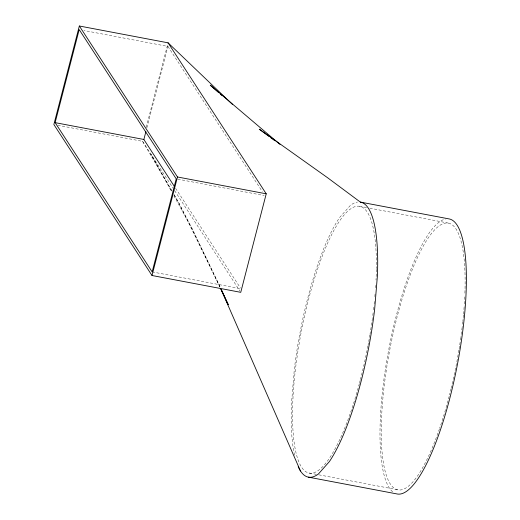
<?xml version="1.0" encoding="UTF-8"?>
<svg xmlns="http://www.w3.org/2000/svg" width="520" height="520" viewBox="0 0 520 520"><rect width="100%" height="100%" fill="white"/><g stroke="black" fill="none" stroke-linecap="round" stroke-linejoin="round"><path stroke-width="0.39" stroke-dasharray="2.6 1.95" d="M146.244 127.277L168.083 42.829M146.9 127.745L167.934 46.423L83.948 30.498M57.824 125.275L142.603 141.349L173.108 188.279M359.554 206.232L366.685 207.584M369.856 208.189L448.292 223.067M177.808 179.16L264.167 195.54M152.159 271.908L240.103 288.587M309.342 473.018L318.058 474.669M318.851 474.825L398.079 489.847M167.934 46.423L262.314 191.62M175.624 188.325L240.455 288.061M174.655 190.658L239.889 291.012M142.603 141.349L172.003 191.347M174.044 194.818L178.945 203.151L192.361 229.275L220.142 286.942M172.107 191.197L150.781 153.933L171.574 191.6M174.115 194.714L178.945 203.151L220.031 286.995M173.927 195.871L192.361 229.275L219.882 287.099M294.554 455.188A139.958 35.12 -79.3 0 1 291.499 403.397L294.281 369.649A139.958 35.12 -79.3 0 1 339.541 217.627L350.487 205.276A139.958 35.12 -79.3 0 1 357.474 202.066M359.353 383.578A135.733 34.06 -79.3 0 1 295.997 452.738A135.733 34.06 -79.3 0 1 326.677 245.284A135.733 34.06 -79.3 0 1 376.363 268.554M376.35 269.38A135.733 34.06 -79.3 0 1 375.999 280.039M375.707 285.422A135.733 34.06 -79.3 0 1 375.55 287.775M375.07 294.158A135.733 34.06 -79.3 0 1 374.855 296.582M374.394 301.476A135.733 34.06 -79.3 0 1 374.14 303.933M373.782 307.222A135.733 34.06 -79.3 0 1 373.406 310.512M373.12 312.819A135.733 34.06 -79.3 0 1 372.522 317.493M372.418 318.272A135.733 34.06 -79.3 0 1 370.019 334.139M369.882 334.938A135.733 34.06 -79.3 0 1 369.337 338.117M369.2 338.91A135.733 34.06 -79.3 0 1 368.635 342.075M368.491 342.869A135.733 34.06 -79.3 0 1 368.05 345.228M367.9 346.015A135.733 34.06 -79.3 0 1 360.406 379.561M360.197 380.367A135.733 34.06 -79.3 0 1 359.567 382.772M439.459 428.812A135.733 34.06 -79.3 0 1 382.31 454.61A135.733 34.06 -79.3 0 1 420.921 250.478A135.733 34.06 -79.3 0 1 464.841 294.613M464.737 296.868A135.733 34.06 -79.3 0 1 464.178 306.189M464.12 306.982A135.733 34.06 -79.3 0 1 463.522 314.223M463.45 315.042A135.733 34.06 -79.3 0 1 462.885 320.762M462.793 321.588A135.733 34.06 -79.3 0 1 462.241 326.521M462.144 327.34A135.733 34.06 -79.3 0 1 460.941 336.674M460.831 337.467A135.733 34.06 -79.3 0 1 460.259 341.419M460.142 342.212A135.733 34.06 -79.3 0 1 459.654 345.397M459.531 346.19A135.733 34.06 -79.3 0 1 459.024 349.375M458.887 350.175A135.733 34.06 -79.3 0 1 451.237 388.011M451.054 388.785A135.733 34.06 -79.3 0 1 449.534 394.888M449.15 396.39A135.733 34.06 -79.3 0 1 439.738 428.006M392.691 491.822A139.958 35.12 -79.3 0 1 389.071 347.9A139.958 35.12 -79.3 0 1 445.465 219.031"/><path stroke-width="0.78" d="M79.339 26L53.866 124.52L152.009 275.502L240.747 292.331L266.227 193.811L168.083 42.829L79.339 26L177.489 176.982L266.227 193.811M55.127 122.642L79.189 29.595L176.222 178.861L152.159 271.908L55.127 122.642L143.865 139.47L174.297 186.29M143.865 139.47L145.892 131.651M152.009 275.502L177.489 176.982M268.97 136.363L259.305 129.194L327.606 177.749L360.334 202.085L449.072 218.914A139.958 35.12 -79.3 0 1 457.834 362.232A139.958 35.12 -79.3 0 1 397.3 494L308.562 477.172M270.901 137.8L274.768 140.667M279.988 144.404L210.256 85.156L218.647 92.58M220.447 94.172L222.248 95.765M232.564 104.52L168.083 42.829M220.578 288.567L228.248 304.668L221.488 289.9M300.476 470.99L221.006 289.224M360.334 202.085A139.958 35.12 -79.3 0 1 377.397 275.853L374.615 309.608A139.958 35.12 -79.3 0 1 329.355 461.63L318.409 473.98A139.958 35.12 -79.3 0 1 298.175 466.681"/></g></svg>
